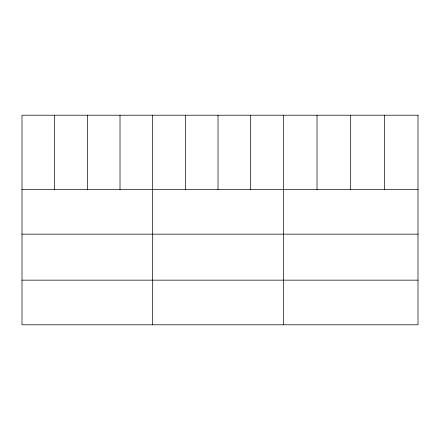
<?xml version="1.0" encoding="UTF-8"?>
<svg xmlns="http://www.w3.org/2000/svg" width="440" height="440" viewBox="0 0 440 440"><rect width="100%" height="100%" fill="white"/><g stroke="black" fill="none" stroke-linecap="round" stroke-linejoin="round"><path stroke-width="0.66" d="M22 189.519L418 189.519M22 234.157L418 234.157M22 280.154L418 280.154M384.34 115.209L384.34 189.519M350.68 115.209L350.68 189.519M317.02 115.209L317.02 189.519M283.36 115.209L283.36 324.791M250.69 115.209L250.69 189.519M218.02 115.209L218.02 189.519M185.35 115.209L185.35 189.519M152.68 115.209L152.68 324.791M120.01 115.209L120.01 189.519M87.34 115.209L87.34 189.519M54.67 115.209L54.67 189.519M418 115.209L22 115.209L22 324.791L418 324.791L418 115.209"/></g></svg>
